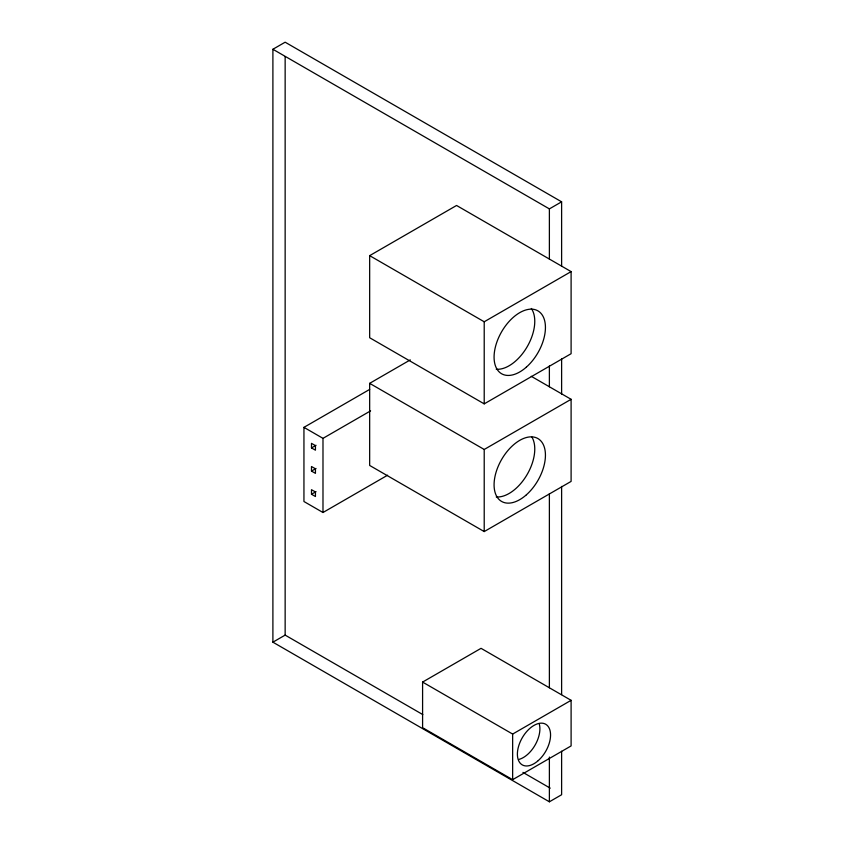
<?xml version="1.0" encoding="UTF-8"?>
<svg xmlns="http://www.w3.org/2000/svg" width="844" height="844" viewBox="0 0 844 844"><rect width="100%" height="100%" fill="white"/><g stroke="black" fill="none" stroke-linecap="round" stroke-linejoin="round"><path stroke-width="1.27" d="M561.619 751.255L561.619 794.731L549.381 801.8L272.897 642.178L272.897 49.269L285.145 42.2L561.619 201.821L561.619 266.387M369.661 255.648L456.562 205.472L571.103 271.61L571.103 353.699L484.213 403.865L369.661 337.737L369.661 255.648L484.213 321.775L571.103 271.61M272.897 49.269L549.381 208.89L561.619 201.821M531.266 376.308L571.103 399.307L571.103 481.407L484.213 531.572L369.661 465.445L369.661 383.345L410.289 359.892M387.596 475.204L322.988 512.508L303.945 501.515L303.945 427.359L369.693 389.401M303.945 427.359L322.988 438.352L370.6 410.859M311.489 447.911L315.445 450.19L315.445 445.621L311.489 443.343L311.489 447.911L316.025 445.294M311.489 471.079L315.445 473.357L315.445 468.8L311.489 466.51L311.489 471.079L316.025 468.462M311.489 494.246L315.445 496.525L315.445 491.968L311.489 489.689L311.489 494.246L316.025 491.63M369.661 383.345L484.213 449.472L571.103 399.307M272.897 642.178L285.145 635.11L422.812 714.594M422.591 682.079L481.048 648.329L571.103 700.32L571.103 745.927L512.646 779.677L422.591 727.686L422.591 682.079L512.646 734.069L571.103 700.32M522.942 772.397L550.246 788.159M561.619 358.616L561.619 394.19M561.619 486.418L561.619 694.591M549.381 208.89L549.381 259.066M549.381 365.916L549.381 386.763M549.381 493.772L549.381 687.776M549.381 757.068L549.381 801.8M512.646 734.069L512.646 779.677M484.213 321.775L484.213 403.865M484.213 449.472L484.213 531.572M322.988 438.352L322.988 512.508M285.145 56.696L285.145 635.11M539.337 724.194A23.463 13.546 -60 0 1 519.018 759.389M531.33 308.482A36.303 20.963 -60 0 1 527.247 346.62A36.303 20.963 -60 0 1 496.251 369.229M531.963 437.171A36.303 20.963 -60 0 1 526.772 475.14A36.303 20.963 -60 0 1 496.251 496.926M538.272 760.581A23.463 13.546 -60 0 0 545.709 724.247A23.463 13.546 -60 0 0 517.952 748.85A23.463 13.546 -60 0 0 538.272 760.581M526.403 367.098A36.303 20.963 -60 0 0 537.913 310.856A36.303 20.963 -60 0 0 494.953 348.941A36.303 20.963 -60 0 0 526.403 367.098M526.403 494.795A36.303 20.963 -60 0 0 537.913 438.553A36.303 20.963 -60 0 0 494.953 476.649A36.303 20.963 -60 0 0 526.403 494.795"/></g></svg>
